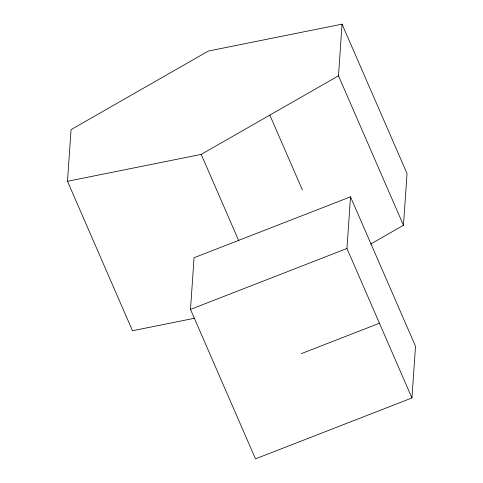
<?xml version="1.0" encoding="UTF-8"?>
<svg xmlns="http://www.w3.org/2000/svg" width="483" height="483" viewBox="0 0 483 483"><rect width="100%" height="100%" fill="white"/><g stroke="black" fill="none" stroke-linecap="round" stroke-linejoin="round"><path stroke-width="0.72" d="M194.534 318.261L132.481 330.746L67.493 181.294L71.061 129.625L208.342 51.053L342.055 24.15L407.036 173.602L403.468 225.271L370.781 243.981M190.495 309.398L194.063 257.729L350.519 196.835L415.507 346.287L411.939 397.956L255.483 458.85L190.495 309.398L346.951 248.497L350.519 196.835M403.468 225.271L338.486 75.819L342.055 24.15M67.493 181.294L201.206 154.391L338.486 75.819M301.217 353.677L379.445 323.23M346.951 248.497L411.939 397.956M269.846 115.105L302.334 189.831M201.206 154.391L238.813 240.878"/></g></svg>
